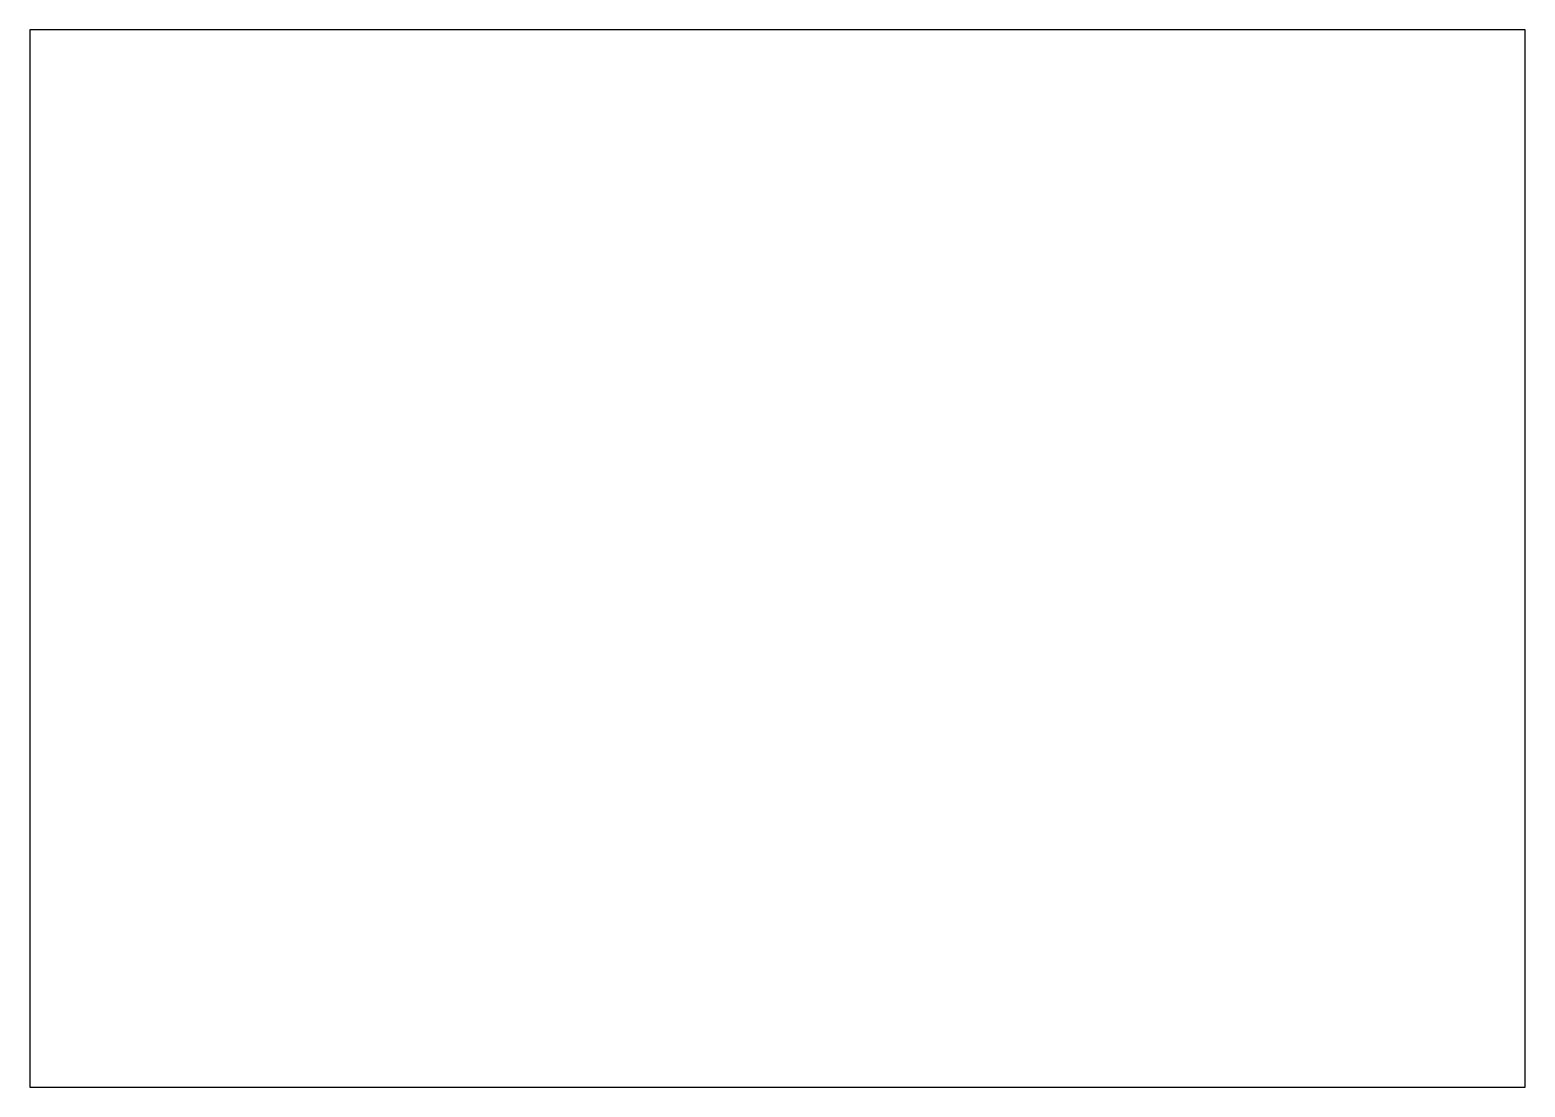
# Model space of a CAD drawing. Header units: millimetres. Extents: x 0 to 297, y 0 to 210.
import ezdxf

# ---------------------------------------------------------------- set-up
doc = ezdxf.new("R2010")
doc.units = ezdxf.units.MM
doc.layers.add('PAGE', color=178, linetype='Continuous', lineweight=25, true_color=0x000000)

msp = doc.modelspace()

# ---------------------------------------------------------------- linework, layer by layer
at = {"layer": 'PAGE'}
for p, q in [((297, 210), (0, 210)), ((0, 210), (0, 0)), ((297, 0), (297, 210)), ((0, 0), (297, 0))]:
    msp.add_line(p, q, dxfattribs=at)

doc.saveas('drawing.dxf')
